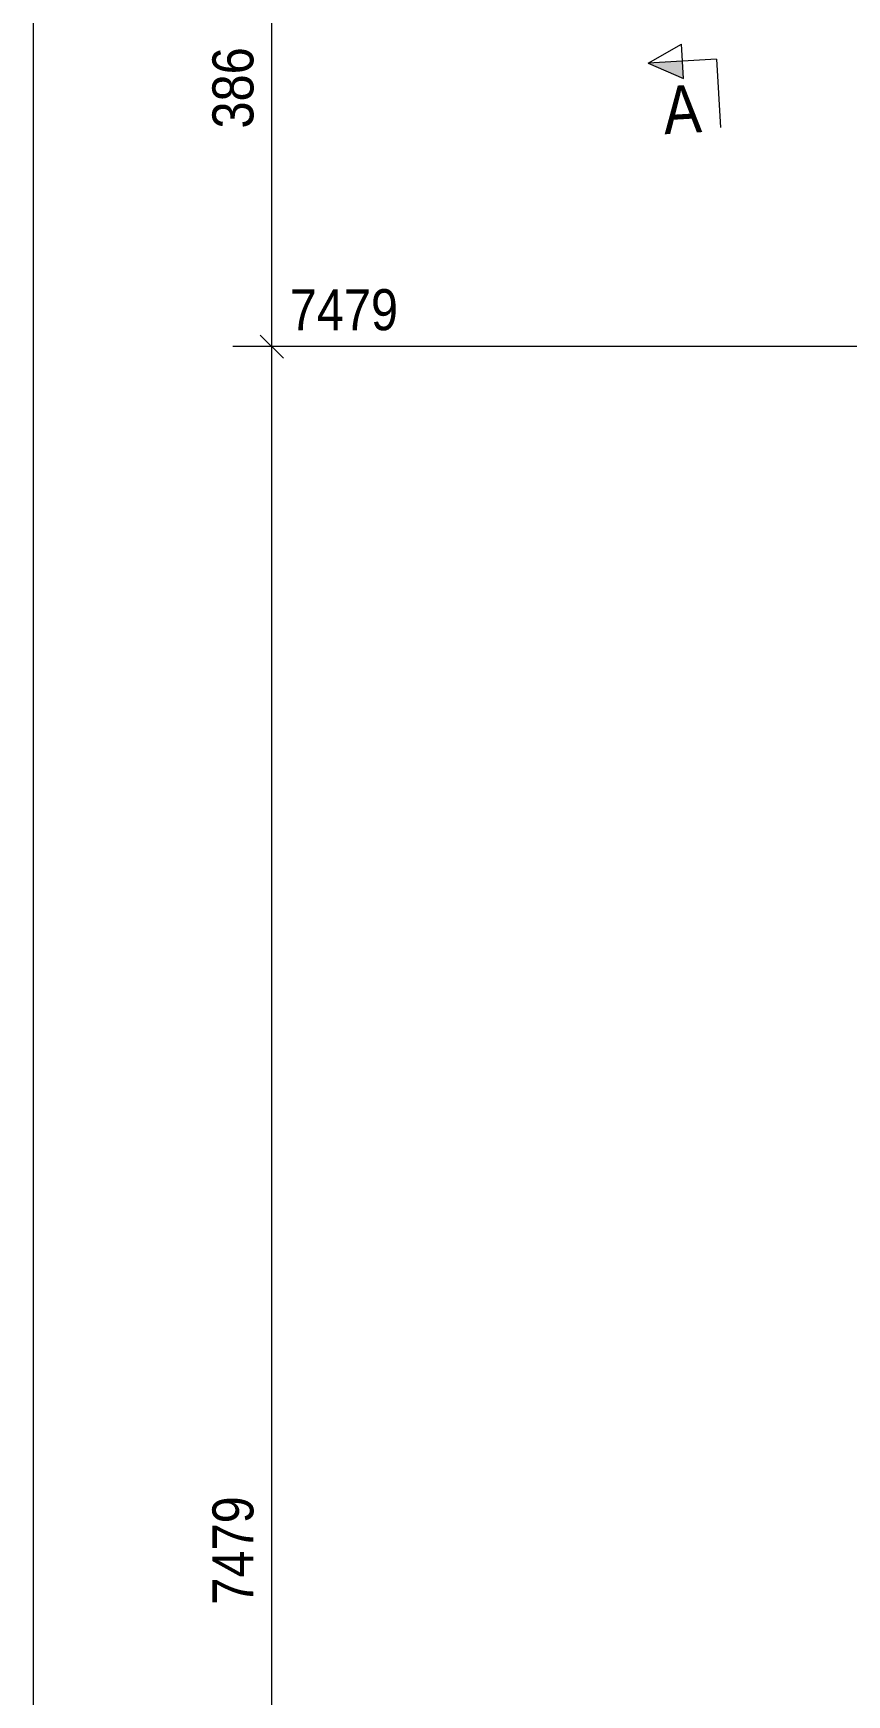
# Model space of a CAD drawing. Header units: millimetres. Extents: x 2 to 579, y 0 to 825.
# Drawn here: x 5 to 64.5, y 516.3 to 637.7 of the extents above; entities that cross this region are included whole.
import ezdxf

# ---------------------------------------------------------------- set-up
doc = ezdxf.new("R2010")
doc.units = ezdxf.units.MM
doc.linetypes.add('XKITLINE00', pattern=[0])
for name, color, linetype, lineweight in [('Dimensions', 7, 'Continuous', 0), ('DrawingSheet', 5, 'Continuous', 0), ('Section', 6, 'Continuous', 0)]:
    doc.layers.add(name, color=color, linetype=linetype, lineweight=lineweight)
doc.styles.add('ARIAL', font='ARIAL.TTF')

# ---------------------------------------------------------------- blocks, each defined once
blk = doc.blocks.new('*A97')
at = {"layer": 'DrawingSheet', "color": 5, "linetype": 'XKITLINE00', "lineweight": 0}
blk.add_line((5, 825), (5, 5), dxfattribs=at)
blk = doc.blocks.new('*A180')
at = {"layer": 'Section'}
blk.add_hatch(color=3, dxfattribs=at).paths.add_polyline_path([(52.54, 634.42), (49.97, 635.53), (52.47, 635.67)], flags=17)
at = {"layer": 'Section', "color": 3, "linetype": 'XKITLINE00', "lineweight": 0}
for p, q in [((49.97, 635.53), (52.39, 636.92)), ((52.54, 634.42), (52.39, 636.92)), ((49.97, 635.53), (52.54, 634.42))]:
    blk.add_line(p, q, dxfattribs=at)
at = {"layer": 'Section', "color": 1, "linetype": 'XKITLINE00', "lineweight": 0}
for q in [(49.97, 635.53), (55.25, 630.83)]:
    blk.add_line((54.96, 635.82), q, dxfattribs=at)
at = {"layer": 'Section', "color": 7, "style": 'ARIAL', "width": 0.85}
blk.add_text('A', height=3.5, rotation=3.3346, dxfattribs=at).set_placement((51.16, 630.34))
blk = doc.blocks.new('*A188')
at = {"layer": 'Dimensions', "color": 7, "linetype": 'XKITLINE00', "lineweight": 0}
for p, q in [((77.1, 614.82), (19.6, 614.82)), ((21.6, 615.66), (23.3, 613.97)), ((22.45, 439.84), (22.45, 614.82))]:
    blk.add_line(p, q, dxfattribs=at)
at = {"layer": 'Dimensions', "color": 3}
blk.add_point((22.45, 614.82), dxfattribs=at)
at = {"layer": 'Dimensions', "color": 3, "style": 'ARIAL', "width": 0.85}
blk.add_text('7479', height=3, dxfattribs=at).set_placement((23.75, 616.02))
blk.add_text('7479', height=3, rotation=90.0002, dxfattribs=at).set_placement((21.1, 522.87))
blk = doc.blocks.new('*A189')
at = {"layer": 'Dimensions', "color": 7, "linetype": 'XKITLINE00', "lineweight": 0}
for p, q in [((85.1, 653.38), (19.6, 653.38)), ((21.6, 654.23), (23.3, 652.53)), ((22.45, 614.82), (22.45, 653.38)), ((77.1, 614.82), (19.6, 614.82)), ((21.6, 615.66), (23.3, 613.97))]:
    blk.add_line(p, q, dxfattribs=at)
at = {"layer": 'Dimensions', "color": 3}
for p in [(22.45, 653.38), (22.45, 614.82)]:
    blk.add_point(p, dxfattribs=at)
at = {"layer": 'Dimensions', "color": 3, "style": 'ARIAL', "width": 0.85}
blk.add_text('7865', height=3, dxfattribs=at).set_placement((23.75, 654.58))
blk.add_text('386', height=3, rotation=90.0002, dxfattribs=at).set_placement((21.1, 630.76))

msp = doc.modelspace()

# ---------------------------------------------------------------- block references
at = {"lineweight": 0}
for name in ['*A97', '*A189', '*A180', '*A188']:
    msp.add_blockref(name, (0, 0), dxfattribs=at)

doc.saveas('drawing.dxf')
